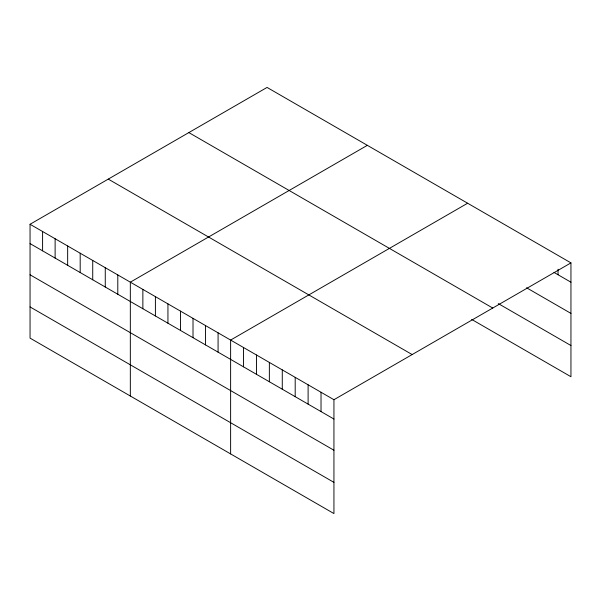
<?xml version="1.0" encoding="UTF-8"?>
<svg xmlns="http://www.w3.org/2000/svg" width="601" height="601" viewBox="0 0 601 601"><rect width="100%" height="100%" fill="white"/><g stroke="black" fill="none" stroke-linecap="round" stroke-linejoin="round"><path stroke-width="0.9" d="M30.05 224.271L333.938 399.718L333.938 513.57L30.05 338.115L30.05 224.271L267.062 87.43L570.95 262.885L570.95 376.729L471.665 319.409M367.346 145.329L130.334 282.17L130.334 396.014M467.631 203.228L230.619 340.068L230.619 453.913M333.938 399.718L570.95 262.885M554.002 272.418L570.95 282.207M526.551 287.766L570.95 313.399M498.304 303.595L570.95 345.537M188.849 132.588L492.737 308.035M108.263 179.113L412.151 354.56M30.05 243.593L333.938 419.04M30.05 274.785L333.938 450.232M30.05 306.923L333.938 482.37M558.036 269.225L558.036 274.747M321.024 392.265L321.024 411.587M308.11 384.805L308.11 404.127M295.196 377.353L295.196 396.668M282.275 369.893L282.275 389.215M269.361 362.433L269.361 381.755M256.447 354.981L256.447 374.303M243.533 347.521L243.533 366.843M218.08 332.826L218.08 352.148M205.55 325.592L205.55 344.914M193.011 318.357L193.011 337.679M180.473 311.115L180.473 330.437M167.942 303.881L167.942 323.203M155.404 296.646L155.404 315.961M142.865 289.404L142.865 308.726M117.796 274.935L117.796 294.25M105.265 267.693L105.265 287.015M92.727 260.458L92.727 279.781M80.188 253.216L80.188 272.538M67.658 245.982L67.658 265.304M55.119 238.747L55.119 258.069M42.588 231.505L42.588 250.827"/></g></svg>
